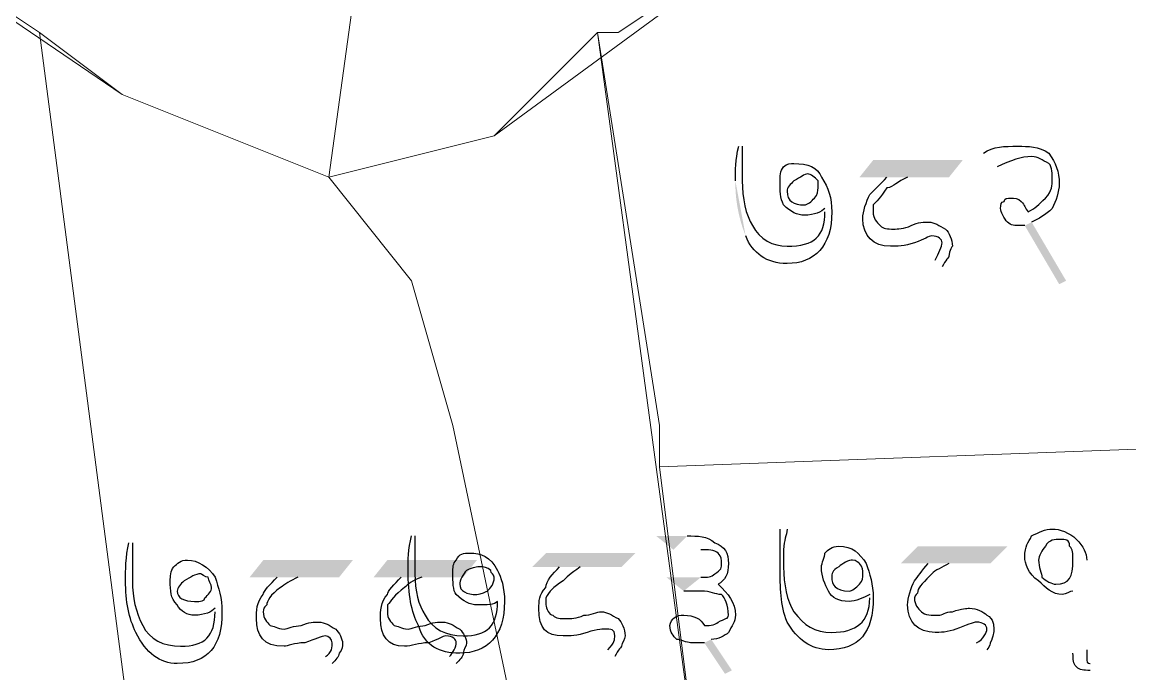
# Model space of a CAD drawing. Header units: metres. Extents: x 345912 to 349030, y 3061206 to 3061792.
# Drawn here: x 346047.83 to 346064.16, y 3061341.3 to 3061350.9 of the extents above; entities that cross this region are included whole.
import ezdxf

# ---------------------------------------------------------------- set-up
doc = ezdxf.new("R2010")
doc.units = ezdxf.units.M
doc.header["$MEASUREMENT"] = 0
doc.layers.add('PDF5_Geometry', color=7, linetype='Continuous')
doc.layers.add('PDF5_Solid Fills', color=7, linetype='Continuous')

msp = doc.modelspace()

# ---------------------------------------------------------------- hatches: boundary and pattern name
at = {"layer": 'PDF5_Solid Fills', "transparency": 33554559}
h = msp.add_hatch(color=256, dxfattribs=at)
h.paths.add_polyline_path([(346058.34174, 3061348.56604, 0.09913524), (346058.49414, 3061347.75324)], flags=0)
h.paths.add_polyline_path([(346058.39254, 3061349.07404), (346058.44334, 3061349.07404)], flags=0)
h.paths.add_polyline_path([(346059.66254, 3061348.10884), (346059.66254, 3061348.15964)], flags=0)
h.paths.add_polyline_path([(346060.57694, 3061348.61684), (346060.17054, 3061348.61684), (346060.37374, 3061348.87084), (346061.69454, 3061348.87084), (346061.49134, 3061348.61684), (346060.88174, 3061348.61684)], flags=0)
h.paths.add_polyline_path([(346061.38974, 3061347.29604), (346061.28814, 3061347.39764)], flags=0)
h.paths.add_polyline_path([(346062.20254, 3061348.76924), (346061.99934, 3061348.97244)], flags=0)
h.paths.add_polyline_path([(346062.71054, 3061347.95644), (346063.21854, 3061347.09284), (346063.11694, 3061347.04204), (346062.60894, 3061347.90564)], flags=0)
h = msp.add_hatch(color=256, dxfattribs=at)
h.paths.add_polyline_path([(346053.56654, 3061343.33365), (346053.61734, 3061343.33365)], flags=0)
h.paths.add_polyline_path([(346054.83654, 3061342.36845), (346054.83654, 3061342.36845)], flags=0)
h.paths.add_polyline_path([(346055.75094, 3061342.87645), (346055.34454, 3061342.87645), (346055.54774, 3061343.07965), (346056.86854, 3061343.07965), (346056.66534, 3061342.87645), (346056.05574, 3061342.87645)], flags=0)
h.paths.add_polyline_path([(346056.56374, 3061341.55565), (346056.46214, 3061341.65725)], flags=0)
h.paths.add_polyline_path([(346057.42734, 3061343.13045), (346057.17334, 3061343.33365), (346057.63054, 3061343.33365)], flags=0)
h.paths.add_polyline_path([(346057.98614, 3061341.80965), (346058.29094, 3061341.35245), (346058.18934, 3061341.30165), (346057.88454, 3061341.75885)], flags=0)
h.paths.add_polyline_path([(346057.57974, 3061342.52085), (346057.32574, 3061342.72405), (346057.83374, 3061342.72405)], flags=0)
h = msp.add_hatch(color=256, dxfattribs=at)
h.paths.add_polyline_path([(346059.00214, 3061343.43525), (346059.10374, 3061343.43525)], flags=0)
h.paths.add_polyline_path([(346060.32294, 3061342.41925), (346060.32294, 3061342.47005)], flags=0)
h.paths.add_polyline_path([(346061.18654, 3061342.92725), (346060.78014, 3061342.92725), (346061.03414, 3061343.18125), (346062.35494, 3061343.18125), (346062.10094, 3061342.92725), (346061.49134, 3061342.92725)], flags=0)
h.paths.add_polyline_path([(346062.05014, 3061341.65725), (346061.89774, 3061341.75885)], flags=0)
h.paths.add_polyline_path([(346063.52334, 3061342.97805), (346063.52334, 3061341.65725)], flags=0)
h.paths.add_polyline_path([(346063.57414, 3061341.45405), (346063.57414, 3061341.35245)], flags=0)
h = msp.add_hatch(color=256, dxfattribs=at)
h.paths.add_polyline_path([(346049.40094, 3061343.23204), (346049.45174, 3061343.23204)], flags=0)
h.paths.add_polyline_path([(346050.67094, 3061342.21604), (346050.67094, 3061342.26684)], flags=0)
h.paths.add_polyline_path([(346051.58534, 3061342.72404), (346051.17894, 3061342.72404), (346051.38214, 3061342.97804), (346052.70294, 3061342.97804), (346052.49974, 3061342.72404), (346051.89014, 3061342.72404)], flags=0)
h.paths.add_polyline_path([(346052.39814, 3061341.45404), (346052.29654, 3061341.55564)], flags=0)
h.paths.add_polyline_path([(346053.41414, 3061342.72404), (346053.00774, 3061342.72404), (346053.21094, 3061342.97804), (346054.53174, 3061342.97804), (346054.32854, 3061342.72404), (346053.71894, 3061342.72404)], flags=0)
h.paths.add_polyline_path([(346054.22694, 3061341.45404), (346054.12534, 3061341.55564)], flags=0)

# ---------------------------------------------------------------- linework, layer by layer
at = {"layer": 'PDF5_Geometry', "lineweight": 9}
for points in [[(346046.25134, 3061383.36403), (346053.26174, 3061377.87764), (346055.09054, 3061376.04884), (346054.78574, 3061362.94243), (346053.56653, 3061357.45604), (346052.34733, 3061348.61683), (346049.29933, 3061349.83604), (346041.67933, 3061355.01764), (346040.46013, 3061361.72324), (346039.85054, 3061369.64803), (346041.67933, 3061377.26803), (346042.28894, 3061382.44963), (346042.89854, 3061385.49764)], [(346046.25134, 3061383.36403), (346053.26174, 3061377.87764), (346055.09054, 3061376.04884), (346054.78574, 3061362.94243), (346053.56653, 3061357.45604), (346052.34733, 3061348.61683), (346049.29933, 3061349.83604), (346041.67933, 3061355.01764), (346040.46013, 3061361.72324), (346039.85054, 3061369.64803), (346041.67933, 3061377.26803), (346042.28894, 3061382.44963), (346042.89854, 3061385.49764)], [(346070.63534, 3061363.24724), (346065.45373, 3061357.45604), (346064.23455, 3061356.54164), (346059.35774, 3061352.57925), (346054.78574, 3061349.22645), (346052.34733, 3061348.61683), (346053.56653, 3061357.45604), (346054.78574, 3061362.94243), (346059.35774, 3061363.55205), (346066.36814, 3061363.55205)], [(346070.63534, 3061363.24724), (346065.45373, 3061357.45604), (346064.23455, 3061356.54164), (346059.35774, 3061352.57925), (346054.78574, 3061349.22645), (346052.34733, 3061348.61683), (346053.56653, 3061357.45604), (346054.78574, 3061362.94243), (346059.35774, 3061363.55205), (346066.36814, 3061363.55205)], [(346056.61454, 3061350.75044), (346059.35774, 3061352.57925), (346064.23455, 3061356.54164), (346065.45373, 3061345.26403), (346065.45373, 3061344.95925), (346065.45373, 3061344.65444), (346057.22414, 3061344.34963), (346057.22414, 3061344.65444), (346057.22414, 3061344.95925), (346056.30974, 3061350.75044)], [(346056.61454, 3061350.75044), (346059.35774, 3061352.57925), (346064.23455, 3061356.54164), (346065.45373, 3061345.26403), (346065.45373, 3061344.95925), (346065.45373, 3061344.65444), (346057.22414, 3061344.34963), (346057.22414, 3061344.65444), (346057.22414, 3061344.95925), (346056.30974, 3061350.75044)], [(346049.90894, 3061336.72963), (346042.89854, 3061335.81523), (346040.76494, 3061354.40803), (346041.67933, 3061355.01764), (346048.08013, 3061350.75044)], [(346049.90894, 3061336.72963), (346042.89854, 3061335.81523), (346040.76494, 3061354.40803), (346041.67933, 3061355.01764), (346048.08013, 3061350.75044)], [(346052.34733, 3061348.61683), (346053.56653, 3061347.09284), (346054.17614, 3061344.95925), (346055.39534, 3061339.16803), (346055.70013, 3061337.64403), (346055.70013, 3061337.33925), (346049.90894, 3061336.72963), (346048.08013, 3061350.75044), (346049.29933, 3061349.83604)], [(346052.34733, 3061348.61683), (346053.56653, 3061347.09284), (346054.17614, 3061344.95925), (346055.39534, 3061339.16803), (346055.70013, 3061337.64403), (346055.70013, 3061337.33925), (346049.90894, 3061336.72963), (346048.08013, 3061350.75044), (346049.29933, 3061349.83604)], [(346057.83373, 3061339.47284), (346055.39534, 3061339.16803), (346054.17614, 3061344.95925), (346053.56653, 3061347.09284), (346052.34733, 3061348.61683), (346054.78574, 3061349.22645), (346056.30974, 3061350.75044)], [(346057.83373, 3061339.47284), (346055.39534, 3061339.16803), (346054.17614, 3061344.95925), (346053.56653, 3061347.09284), (346052.34733, 3061348.61683), (346054.78574, 3061349.22645), (346056.30974, 3061350.75044)], [(346065.75854, 3061340.38724), (346060.88174, 3061339.77764), (346057.83373, 3061339.47284), (346057.22414, 3061344.34963), (346065.45373, 3061344.65444)], [(346065.75854, 3061340.38724), (346060.88174, 3061339.77764), (346057.83373, 3061339.47284), (346057.22414, 3061344.34963), (346065.45373, 3061344.65444)]]:
    msp.add_lwpolyline(points, close=True, dxfattribs=at)
at = {"layer": 'PDF5_Geometry', "lineweight": 25}
for points in [[(346058.34174, 3061348.56604), (346058.34174, 3061348.71844), (346058.34174, 3061348.87084), (346058.39254, 3061349.07404)], [(346058.44334, 3061349.07404), (346058.44334, 3061349.02324), (346058.44334, 3061348.92164), (346058.44334, 3061348.82004)], [(346061.99934, 3061348.97244), (346062.15174, 3061349.07404), (346062.30414, 3061349.07404), (346062.50734, 3061349.07404)], [(346062.50734, 3061349.07404), (346062.65974, 3061349.07404), (346062.81214, 3061349.07404), (346062.96454, 3061348.97244)], [(346062.71054, 3061348.92164), (346062.55814, 3061348.92164), (346062.40574, 3061348.87084), (346062.20254, 3061348.76924)], [(346062.96454, 3061348.82004), (346062.86294, 3061348.87084), (346062.81214, 3061348.92164), (346062.71054, 3061348.92164)], [(346062.96454, 3061348.97244), (346063.06614, 3061348.82004), (346063.11694, 3061348.71844), (346063.11694, 3061348.51524)], [(346058.44334, 3061348.82004), (346058.44334, 3061348.71844), (346058.44334, 3061348.61684), (346058.44334, 3061348.56604)], [(346059.00214, 3061348.56604), (346059.00214, 3061348.61684), (346059.00214, 3061348.71844), (346059.05294, 3061348.76924)], [(346059.05294, 3061348.76924), (346059.10374, 3061348.82004), (346059.15454, 3061348.82004), (346059.20534, 3061348.82004)], [(346059.20534, 3061348.82004), (346059.40854, 3061348.82004), (346059.56094, 3061348.76924), (346059.61174, 3061348.61684)], [(346063.01534, 3061348.56604), (346063.01534, 3061348.66764), (346063.01534, 3061348.76924), (346062.96454, 3061348.82004)], [(346058.44334, 3061348.56604), (346058.44334, 3061348.31204), (346058.49414, 3061348.05804), (346058.59574, 3061347.90564)], [(346059.05294, 3061348.21044), (346059.00214, 3061348.31204), (346059.00214, 3061348.41364), (346059.00214, 3061348.56604)], [(346059.20534, 3061348.56604), (346059.15454, 3061348.51524), (346059.10374, 3061348.46444), (346059.10374, 3061348.41364)], [(346059.40854, 3061348.66764), (346059.35774, 3061348.66764), (346059.30694, 3061348.61684), (346059.20534, 3061348.56604)], [(346059.56094, 3061348.56604), (346059.51014, 3061348.61684), (346059.45934, 3061348.66764), (346059.40854, 3061348.66764)], [(346059.56094, 3061348.46444), (346059.56094, 3061348.51524), (346059.56094, 3061348.56604), (346059.56094, 3061348.56604)], [(346059.61174, 3061348.61684), (346059.71334, 3061348.46444), (346059.76414, 3061348.31204), (346059.76414, 3061348.10884)], [(346060.32294, 3061348.36284), (346060.37374, 3061348.41364), (346060.47534, 3061348.51524), (346060.57694, 3061348.61684)], [(346060.88174, 3061348.61684), (346060.72934, 3061348.56604), (346060.67854, 3061348.46444), (346060.57694, 3061348.46444)], [(346062.91374, 3061348.31204), (346063.01534, 3061348.41364), (346063.01534, 3061348.51524), (346063.01534, 3061348.56604)], [(346059.10374, 3061348.41364), (346059.10374, 3061348.26124), (346059.20534, 3061348.21044), (346059.35774, 3061348.21044)], [(346059.51014, 3061348.31204), (346059.56094, 3061348.36284), (346059.56094, 3061348.41364), (346059.56094, 3061348.46444)], [(346060.57694, 3061348.46444), (346060.47534, 3061348.31204), (346060.42454, 3061348.26124), (346060.37374, 3061348.21044)], [(346063.11694, 3061348.51524), (346063.11694, 3061348.41364), (346063.06614, 3061348.26124), (346063.01534, 3061348.15964)], [(346059.35774, 3061348.05804), (346059.25614, 3061348.05804), (346059.15454, 3061348.10884), (346059.05294, 3061348.21044)], [(346059.35774, 3061348.21044), (346059.40854, 3061348.21044), (346059.45934, 3061348.26124), (346059.51014, 3061348.31204)], [(346060.22134, 3061348.00724), (346060.22134, 3061348.10884), (346060.27214, 3061348.26124), (346060.32294, 3061348.36284)], [(346060.37374, 3061348.21044), (346060.37374, 3061348.15964), (346060.37374, 3061348.15964), (346060.37374, 3061348.10884)], [(346062.25334, 3061348.15964), (346062.25334, 3061348.21044), (346062.25334, 3061348.26124), (346062.30414, 3061348.26124)], [(346062.30414, 3061348.26124), (346062.30414, 3061348.31204), (346062.35494, 3061348.31204), (346062.40574, 3061348.31204)], [(346062.40574, 3061348.31204), (346062.45654, 3061348.31204), (346062.50734, 3061348.31204), (346062.55814, 3061348.26124)], [(346062.55814, 3061348.26124), (346062.60894, 3061348.21044), (346062.60894, 3061348.15964), (346062.65974, 3061348.10884)], [(346062.65974, 3061348.10884), (346062.76134, 3061348.15964), (346062.81214, 3061348.21044), (346062.91374, 3061348.31204)], [(346059.76414, 3061348.10884), (346059.76414, 3061347.60084), (346059.51014, 3061347.34684), (346059.10374, 3061347.34684)], [(346059.10374, 3061347.60084), (346059.51014, 3061347.60084), (346059.66254, 3061347.75324), (346059.66254, 3061348.10884)], [(346059.66254, 3061348.15964), (346059.61174, 3061348.10884), (346059.51014, 3061348.05804), (346059.35774, 3061348.05804)], [(346060.37374, 3061348.10884), (346060.37374, 3061348.00724), (346060.42454, 3061347.95644), (346060.47534, 3061347.90564)], [(346062.35494, 3061347.95644), (346062.30414, 3061348.00724), (346062.25334, 3061348.10884), (346062.25334, 3061348.15964)], [(346063.01534, 3061348.15964), (346062.91374, 3061348.05804), (346062.81214, 3061348.00724), (346062.71054, 3061347.95644)], [(346058.59574, 3061347.90564), (346058.69734, 3061347.70244), (346058.90054, 3061347.60084), (346059.10374, 3061347.60084)], [(346060.62774, 3061347.60084), (346060.37374, 3061347.60084), (346060.22134, 3061347.75324), (346060.22134, 3061348.00724)], [(346060.47534, 3061347.90564), (346060.52614, 3061347.85484), (346060.57694, 3061347.85484), (346060.67854, 3061347.85484)], [(346060.67854, 3061347.85484), (346060.72934, 3061347.85484), (346060.83094, 3061347.85484), (346060.93254, 3061347.90564)], [(346060.93254, 3061347.90564), (346061.03414, 3061347.95644), (346061.13574, 3061347.95644), (346061.18654, 3061347.95644)], [(346061.18654, 3061347.95644), (346061.28814, 3061347.95644), (346061.33894, 3061347.90564), (346061.44054, 3061347.85484)], [(346062.55814, 3061347.90564), (346062.45654, 3061347.90564), (346062.40574, 3061347.90564), (346062.35494, 3061347.95644)], [(346062.60894, 3061347.90564), (346062.60894, 3061347.90564), (346062.55814, 3061347.90564), (346062.55814, 3061347.90564)], [(346059.10374, 3061347.34684), (346058.79894, 3061347.34684), (346058.59574, 3061347.49924), (346058.49414, 3061347.75324)], [(346061.23734, 3061347.75324), (346061.18654, 3061347.75324), (346061.13574, 3061347.70244), (346060.98334, 3061347.65164)], [(346061.38974, 3061347.65164), (346061.38974, 3061347.70244), (346061.33894, 3061347.75324), (346061.23734, 3061347.75324)], [(346061.44054, 3061347.85484), (346061.49134, 3061347.80404), (346061.54214, 3061347.70244), (346061.54214, 3061347.60084)], [(346060.98334, 3061347.65164), (346060.83094, 3061347.60084), (346060.72934, 3061347.60084), (346060.62774, 3061347.60084)], [(346061.28814, 3061347.39764), (346061.33894, 3061347.49924), (346061.38974, 3061347.60084), (346061.38974, 3061347.65164)], [(346061.54214, 3061347.60084), (346061.54214, 3061347.60084), (346061.49134, 3061347.55004), (346061.49134, 3061347.44844)], [(346061.49134, 3061347.44844), (346061.49134, 3061347.44844), (346061.44054, 3061347.39764), (346061.38974, 3061347.29604)], [(346053.51574, 3061342.82565), (346053.51574, 3061342.97805), (346053.51574, 3061343.13045), (346053.56654, 3061343.33365)], [(346053.61734, 3061343.33365), (346053.61734, 3061343.28285), (346053.61734, 3061343.18125), (346053.61734, 3061343.07965)], [(346057.63054, 3061343.33365), (346057.78294, 3061343.33365), (346057.93534, 3061343.33365), (346058.03694, 3061343.23205)], [(346059.00214, 3061342.87645), (346059.00214, 3061343.02885), (346059.00214, 3061343.23205), (346059.00214, 3061343.43525)], [(346059.10374, 3061343.43525), (346059.10374, 3061343.33365), (346059.05294, 3061343.28285), (346059.05294, 3061343.13045)], [(346062.60894, 3061343.02885), (346062.60894, 3061343.18125), (346062.65974, 3061343.23205), (346062.71054, 3061343.33365)], [(346062.71054, 3061343.33365), (346062.81214, 3061343.38445), (346062.91374, 3061343.43525), (346063.01534, 3061343.43525)], [(346063.01534, 3061343.43525), (346063.11694, 3061343.43525), (346063.26934, 3061343.38445), (346063.37094, 3061343.28285)], [(346049.35014, 3061342.67324), (346049.35014, 3061342.82564), (346049.35014, 3061343.02884), (346049.40094, 3061343.23204)], [(346049.45174, 3061343.23204), (346049.45174, 3061343.13044), (346049.45174, 3061343.07964), (346049.45174, 3061342.92724)], [(346058.03694, 3061343.23205), (346058.18934, 3061343.18125), (346058.24014, 3061343.07965), (346058.24014, 3061342.92725)], [(346059.66254, 3061343.07965), (346059.71334, 3061343.13045), (346059.76414, 3061343.18125), (346059.86574, 3061343.18125)], [(346059.86574, 3061343.18125), (346060.06894, 3061343.18125), (346060.17054, 3061343.07965), (346060.27214, 3061342.92725)], [(346062.91374, 3061343.18125), (346062.86294, 3061343.13045), (346062.81214, 3061343.02885), (346062.81214, 3061342.97805)], [(346063.11694, 3061343.28285), (346063.06614, 3061343.28285), (346062.96454, 3061343.28285), (346062.91374, 3061343.18125)], [(346063.26934, 3061343.18125), (346063.26934, 3061343.28285), (346063.21854, 3061343.28285), (346063.11694, 3061343.28285)], [(346063.32014, 3061342.97805), (346063.32014, 3061343.07965), (346063.32014, 3061343.13045), (346063.26934, 3061343.18125)], [(346063.37094, 3061343.28285), (346063.47254, 3061343.18125), (346063.52334, 3061343.07965), (346063.52334, 3061342.97805)], [(346053.61734, 3061343.07965), (346053.61734, 3061342.92725), (346053.61734, 3061342.87645), (346053.61734, 3061342.77485)], [(346054.22694, 3061342.97805), (346054.27774, 3061343.07965), (346054.32854, 3061343.07965), (346054.43014, 3061343.07965)], [(346054.43014, 3061343.07965), (346054.58254, 3061343.07965), (346054.73494, 3061343.02885), (346054.83654, 3061342.82565)], [(346058.08774, 3061343.07965), (346058.03694, 3061343.13045), (346057.93534, 3061343.13045), (346057.83374, 3061343.13045)], [(346058.13854, 3061342.92725), (346058.13854, 3061342.97805), (346058.13854, 3061343.02885), (346058.08774, 3061343.07965)], [(346059.05294, 3061343.13045), (346059.05294, 3061343.02885), (346059.05294, 3061342.92725), (346059.05294, 3061342.87645)], [(346059.61174, 3061342.87645), (346059.61174, 3061342.92725), (346059.66254, 3061343.02885), (346059.66254, 3061343.07965)], [(346062.81214, 3061342.67325), (346062.65974, 3061342.77485), (346062.60894, 3061342.92725), (346062.60894, 3061343.02885)], [(346049.45174, 3061342.92724), (346049.45174, 3061342.82564), (346049.45174, 3061342.72404), (346049.45174, 3061342.67324)], [(346050.01054, 3061342.67324), (346050.01054, 3061342.72404), (346050.01054, 3061342.82564), (346050.06134, 3061342.87644)], [(346050.06134, 3061342.87644), (346050.11214, 3061342.92724), (346050.16294, 3061342.97804), (346050.26454, 3061342.97804)], [(346050.26454, 3061342.97804), (346050.41694, 3061342.97804), (346050.56934, 3061342.87644), (346050.67094, 3061342.72404)], [(346053.66814, 3061342.01285), (346053.56654, 3061342.21605), (346053.51574, 3061342.47005), (346053.51574, 3061342.82565)], [(346054.17614, 3061342.77485), (346054.17614, 3061342.87645), (346054.17614, 3061342.92725), (346054.22694, 3061342.97805)], [(346054.37934, 3061342.82565), (346054.32854, 3061342.77485), (346054.27774, 3061342.67325), (346054.27774, 3061342.62245)], [(346054.58254, 3061342.87645), (346054.53174, 3061342.87645), (346054.48094, 3061342.87645), (346054.37934, 3061342.82565)], [(346054.73494, 3061342.82565), (346054.68414, 3061342.87645), (346054.63334, 3061342.87645), (346054.58254, 3061342.87645)], [(346054.78574, 3061342.72405), (346054.78574, 3061342.77485), (346054.73494, 3061342.77485), (346054.73494, 3061342.82565)], [(346054.83654, 3061342.82565), (346054.88734, 3061342.72405), (346054.93814, 3061342.57165), (346054.93814, 3061342.36845)], [(346055.54774, 3061342.57165), (346055.54774, 3061342.67325), (346055.64934, 3061342.77485), (346055.75094, 3061342.87645)], [(346056.05574, 3061342.87645), (346055.90334, 3061342.77485), (346055.85254, 3061342.72405), (346055.80174, 3061342.67325)], [(346058.03694, 3061342.77485), (346058.13854, 3061342.82565), (346058.13854, 3061342.87645), (346058.13854, 3061342.92725)], [(346058.24014, 3061342.92725), (346058.24014, 3061342.77485), (346058.18934, 3061342.67325), (346058.08774, 3061342.62245)], [(346059.10374, 3061342.06365), (346059.00214, 3061342.31765), (346059.00214, 3061342.57165), (346059.00214, 3061342.87645)], [(346059.05294, 3061342.87645), (346059.05294, 3061342.62245), (346059.10374, 3061342.36845), (346059.20534, 3061342.21605)], [(346059.71334, 3061342.52085), (346059.66254, 3061342.62245), (346059.61174, 3061342.72405), (346059.61174, 3061342.87645)], [(346059.86574, 3061342.87645), (346059.76414, 3061342.82565), (346059.76414, 3061342.77485), (346059.76414, 3061342.72405)], [(346060.06894, 3061342.97805), (346060.01814, 3061342.97805), (346059.91654, 3061342.92725), (346059.86574, 3061342.87645)], [(346060.17054, 3061342.92725), (346060.17054, 3061342.92725), (346060.11974, 3061342.97805), (346060.06894, 3061342.97805)], [(346060.22134, 3061342.77485), (346060.22134, 3061342.82565), (346060.22134, 3061342.87645), (346060.17054, 3061342.92725)], [(346060.27214, 3061342.92725), (346060.32294, 3061342.77485), (346060.37374, 3061342.62245), (346060.37374, 3061342.41925)], [(346060.98334, 3061342.67325), (346061.03414, 3061342.72405), (346061.08494, 3061342.82565), (346061.18654, 3061342.92725)], [(346061.49134, 3061342.92725), (346061.38974, 3061342.87645), (346061.28814, 3061342.82565), (346061.23734, 3061342.77485)], [(346062.81214, 3061342.97805), (346062.81214, 3061342.87645), (346062.86294, 3061342.77485), (346062.86294, 3061342.72405)], [(346063.06614, 3061342.62245), (346063.26934, 3061342.62245), (346063.32014, 3061342.72405), (346063.32014, 3061342.97805)], [(346049.50254, 3061341.91124), (346049.40094, 3061342.11444), (346049.35014, 3061342.36844), (346049.35014, 3061342.67324)], [(346049.45174, 3061342.67324), (346049.45174, 3061342.41924), (346049.50254, 3061342.21604), (346049.60414, 3061342.01284)], [(346050.11214, 3061342.31764), (346050.01054, 3061342.41924), (346050.01054, 3061342.52084), (346050.01054, 3061342.67324)], [(346050.21374, 3061342.67324), (346050.16294, 3061342.62244), (346050.11214, 3061342.57164), (346050.11214, 3061342.52084)], [(346050.46774, 3061342.77484), (346050.36614, 3061342.77484), (346050.31534, 3061342.72404), (346050.21374, 3061342.67324)], [(346050.56934, 3061342.72404), (346050.51854, 3061342.72404), (346050.46774, 3061342.77484), (346050.46774, 3061342.77484)], [(346050.62014, 3061342.57164), (346050.62014, 3061342.62244), (346050.56934, 3061342.67324), (346050.56934, 3061342.72404)], [(346050.67094, 3061342.72404), (346050.72174, 3061342.57164), (346050.77254, 3061342.41924), (346050.77254, 3061342.21604)], [(346051.38214, 3061342.47004), (346051.38214, 3061342.52084), (346051.48374, 3061342.62244), (346051.58534, 3061342.72404)], [(346051.89014, 3061342.72404), (346051.78854, 3061342.67324), (346051.68694, 3061342.62244), (346051.63614, 3061342.57164)], [(346053.21094, 3061342.47004), (346053.21094, 3061342.52084), (346053.31254, 3061342.62244), (346053.41414, 3061342.72404)], [(346053.71894, 3061342.72404), (346053.56654, 3061342.67324), (346053.51574, 3061342.62244), (346053.46494, 3061342.57164)], [(346053.61734, 3061342.77485), (346053.61734, 3061342.52085), (346053.66814, 3061342.31765), (346053.76974, 3061342.16525)], [(346054.22694, 3061342.47005), (346054.17614, 3061342.52085), (346054.17614, 3061342.67325), (346054.17614, 3061342.77485)], [(346054.68414, 3061342.52085), (346054.73494, 3061342.57165), (346054.78574, 3061342.62245), (346054.78574, 3061342.72405)], [(346055.80174, 3061342.67325), (346055.64934, 3061342.57165), (346055.59854, 3061342.52085), (346055.54774, 3061342.41925)], [(346057.83374, 3061342.72405), (346057.93534, 3061342.72405), (346057.98614, 3061342.72405), (346058.03694, 3061342.77485)], [(346059.76414, 3061342.72405), (346059.76414, 3061342.62245), (346059.81494, 3061342.52085), (346060.01814, 3061342.52085)], [(346060.17054, 3061342.62245), (346060.22134, 3061342.67325), (346060.22134, 3061342.72405), (346060.22134, 3061342.77485)], [(346060.88174, 3061342.31765), (346060.88174, 3061342.41925), (346060.93254, 3061342.57165), (346060.98334, 3061342.67325)], [(346061.23734, 3061342.77485), (346061.13574, 3061342.67325), (346061.03414, 3061342.57165), (346061.03414, 3061342.52085)], [(346063.16774, 3061342.47005), (346063.01534, 3061342.47005), (346062.91374, 3061342.57165), (346062.81214, 3061342.67325)], [(346062.86294, 3061342.72405), (346062.91374, 3061342.67325), (346063.01534, 3061342.62245), (346063.06614, 3061342.62245)], [(346050.11214, 3061342.52084), (346050.11214, 3061342.41924), (346050.21374, 3061342.36844), (346050.36614, 3061342.36844)], [(346050.51854, 3061342.41924), (346050.56934, 3061342.47004), (346050.62014, 3061342.52084), (346050.62014, 3061342.57164)], [(346051.63614, 3061342.57164), (346051.48374, 3061342.47004), (346051.43294, 3061342.36844), (346051.43294, 3061342.31764)], [(346053.46494, 3061342.57164), (346053.31254, 3061342.47004), (346053.26174, 3061342.36844), (346053.21094, 3061342.31764)], [(346054.27774, 3061342.62245), (346054.27774, 3061342.52085), (346054.37934, 3061342.47005), (346054.53174, 3061342.47005)], [(346054.53174, 3061342.47005), (346054.58254, 3061342.47005), (346054.68414, 3061342.52085), (346054.68414, 3061342.52085)], [(346055.44614, 3061342.26685), (346055.44614, 3061342.36845), (346055.44614, 3061342.47005), (346055.54774, 3061342.57165)], [(346057.73214, 3061342.52085), (346057.68134, 3061342.52085), (346057.63054, 3061342.52085), (346057.57974, 3061342.52085)], [(346057.83374, 3061342.52085), (346057.78294, 3061342.52085), (346057.78294, 3061342.52085), (346057.73214, 3061342.52085)], [(346058.13854, 3061342.47005), (346058.03694, 3061342.47005), (346057.98614, 3061342.52085), (346057.83374, 3061342.52085)], [(346058.08774, 3061342.62245), (346058.24014, 3061342.47005), (346058.34174, 3061342.36845), (346058.34174, 3061342.16525)], [(346060.01814, 3061342.36845), (346059.86574, 3061342.36845), (346059.76414, 3061342.41925), (346059.71334, 3061342.52085)], [(346060.01814, 3061342.52085), (346060.06894, 3061342.52085), (346060.11974, 3061342.57165), (346060.17054, 3061342.62245)], [(346061.03414, 3061342.52085), (346061.03414, 3061342.47005), (346060.98334, 3061342.47005), (346060.98334, 3061342.41925)], [(346063.32014, 3061342.52085), (346063.26934, 3061342.52085), (346063.21854, 3061342.47005), (346063.16774, 3061342.47005)], [(346050.36614, 3061342.36844), (346050.46774, 3061342.36844), (346050.51854, 3061342.36844), (346050.51854, 3061342.41924)], [(346051.28054, 3061342.11444), (346051.28054, 3061342.21604), (346051.28054, 3061342.36844), (346051.38214, 3061342.47004)], [(346053.10934, 3061342.11444), (346053.10934, 3061342.21604), (346053.10934, 3061342.36844), (346053.21094, 3061342.47004)], [(346054.53174, 3061342.31765), (346054.43014, 3061342.31765), (346054.32854, 3061342.36845), (346054.22694, 3061342.47005)], [(346054.93814, 3061342.36845), (346054.93814, 3061341.86045), (346054.68414, 3061341.60645), (346054.27774, 3061341.60645)], [(346054.32854, 3061341.86045), (346054.68414, 3061341.86045), (346054.83654, 3061342.01285), (346054.83654, 3061342.36845)], [(346054.83654, 3061342.36845), (346054.78574, 3061342.31765), (346054.68414, 3061342.31765), (346054.53174, 3061342.31765)], [(346055.54774, 3061342.41925), (346055.54774, 3061342.41925), (346055.54774, 3061342.36845), (346055.54774, 3061342.31765)], [(346058.24014, 3061342.16525), (346058.24014, 3061342.31765), (346058.18934, 3061342.41925), (346058.13854, 3061342.47005)], [(346060.37374, 3061342.41925), (346060.37374, 3061341.91125), (346060.17054, 3061341.65725), (346059.71334, 3061341.65725)], [(346059.76414, 3061341.91125), (346060.11974, 3061341.91125), (346060.32294, 3061342.06365), (346060.32294, 3061342.41925)], [(346060.32294, 3061342.47005), (346060.22134, 3061342.41925), (346060.11974, 3061342.36845), (346060.01814, 3061342.36845)], [(346060.98334, 3061342.41925), (346060.98334, 3061342.31765), (346061.03414, 3061342.26685), (346061.08494, 3061342.21605)], [(346050.36614, 3061342.16524), (346050.26454, 3061342.16524), (346050.16294, 3061342.21604), (346050.11214, 3061342.31764)], [(346050.77254, 3061342.21604), (346050.77254, 3061341.70804), (346050.56934, 3061341.45404), (346050.11214, 3061341.45404)], [(346050.16294, 3061341.70804), (346050.51854, 3061341.70804), (346050.67094, 3061341.86044), (346050.67094, 3061342.21604)], [(346050.67094, 3061342.26684), (346050.62014, 3061342.21604), (346050.51854, 3061342.16524), (346050.36614, 3061342.16524)], [(346051.43294, 3061342.31764), (346051.38214, 3061342.26684), (346051.38214, 3061342.26684), (346051.38214, 3061342.21604)], [(346051.38214, 3061342.21604), (346051.38214, 3061342.11444), (346051.43294, 3061342.06364), (346051.48374, 3061342.01284)], [(346053.21094, 3061342.31764), (346053.21094, 3061342.26684), (346053.21094, 3061342.26684), (346053.21094, 3061342.21604)], [(346053.21094, 3061342.21604), (346053.21094, 3061342.11444), (346053.26174, 3061342.06364), (346053.31254, 3061342.01284)], [(346053.76974, 3061342.16525), (346053.87134, 3061341.96205), (346054.07454, 3061341.86045), (346054.32854, 3061341.86045)], [(346055.80174, 3061341.86045), (346055.54774, 3061341.86045), (346055.44614, 3061341.96205), (346055.44614, 3061342.26685)], [(346055.54774, 3061342.31765), (346055.54774, 3061342.26685), (346055.59854, 3061342.16525), (346055.64934, 3061342.16525)], [(346055.64934, 3061342.16525), (346055.70014, 3061342.11445), (346055.75094, 3061342.11445), (346055.85254, 3061342.11445)], [(346055.85254, 3061342.11445), (346055.90334, 3061342.11445), (346056.00494, 3061342.11445), (346056.10654, 3061342.16525)], [(346056.10654, 3061342.16525), (346056.20814, 3061342.16525), (346056.30974, 3061342.21605), (346056.36054, 3061342.21605)], [(346056.36054, 3061342.21605), (346056.46214, 3061342.21605), (346056.51294, 3061342.16525), (346056.61454, 3061342.11445)], [(346057.42734, 3061342.11445), (346057.47814, 3061342.16525), (346057.52894, 3061342.16525), (346057.57974, 3061342.16525)], [(346057.57974, 3061342.16525), (346057.73214, 3061342.16525), (346057.83374, 3061342.11445), (346057.88454, 3061342.01285)], [(346058.08774, 3061342.06365), (346058.18934, 3061342.11445), (346058.24014, 3061342.11445), (346058.24014, 3061342.16525)], [(346058.34174, 3061342.16525), (346058.34174, 3061342.06365), (346058.29094, 3061342.01285), (346058.24014, 3061341.91125)], [(346059.20534, 3061342.21605), (346059.35774, 3061342.01285), (346059.51014, 3061341.91125), (346059.76414, 3061341.91125)], [(346061.28814, 3061341.91125), (346061.03414, 3061341.91125), (346060.88174, 3061342.06365), (346060.88174, 3061342.31765)], [(346061.08494, 3061342.21605), (346061.13574, 3061342.16525), (346061.23734, 3061342.16525), (346061.33894, 3061342.16525)], [(346061.33894, 3061342.16525), (346061.38974, 3061342.16525), (346061.44054, 3061342.21605), (346061.54214, 3061342.21605)], [(346061.54214, 3061342.21605), (346061.69454, 3061342.26685), (346061.74534, 3061342.26685), (346061.79614, 3061342.26685)], [(346061.79614, 3061342.26685), (346061.89774, 3061342.26685), (346061.99934, 3061342.21605), (346062.05014, 3061342.16525)], [(346062.05014, 3061342.16525), (346062.15174, 3061342.11445), (346062.15174, 3061342.01285), (346062.15174, 3061341.96205)], [(346049.60414, 3061342.01284), (346049.70574, 3061341.80964), (346049.90894, 3061341.70804), (346050.16294, 3061341.70804)], [(346051.68694, 3061341.70804), (346051.38214, 3061341.70804), (346051.28054, 3061341.86044), (346051.28054, 3061342.11444)], [(346051.48374, 3061342.01284), (346051.53454, 3061342.01284), (346051.58534, 3061341.96204), (346051.68694, 3061341.96204)], [(346051.68694, 3061341.96204), (346051.73774, 3061341.96204), (346051.83934, 3061342.01284), (346051.94094, 3061342.01284)], [(346051.94094, 3061342.01284), (346052.04254, 3061342.06364), (346052.14414, 3061342.06364), (346052.19494, 3061342.06364)], [(346052.19494, 3061342.06364), (346052.29654, 3061342.06364), (346052.34734, 3061342.01284), (346052.44894, 3061341.96204)], [(346053.46494, 3061341.70804), (346053.21094, 3061341.70804), (346053.10934, 3061341.86044), (346053.10934, 3061342.11444)], [(346053.31254, 3061342.01284), (346053.36334, 3061342.01284), (346053.41414, 3061341.96204), (346053.51574, 3061341.96204)], [(346053.51574, 3061341.96204), (346053.56654, 3061341.96204), (346053.66814, 3061342.01284), (346053.76974, 3061342.01284)], [(346054.27774, 3061341.60645), (346053.97294, 3061341.60645), (346053.76974, 3061341.70805), (346053.66814, 3061342.01285)], [(346053.76974, 3061342.01284), (346053.87134, 3061342.06364), (346053.97294, 3061342.06364), (346054.02374, 3061342.06364)], [(346054.02374, 3061342.06364), (346054.12534, 3061342.06364), (346054.17614, 3061342.01284), (346054.27774, 3061341.96204)], [(346056.61454, 3061342.11445), (346056.66534, 3061342.06365), (346056.71614, 3061341.96205), (346056.71614, 3061341.86045)], [(346057.37654, 3061342.01285), (346057.37654, 3061342.06365), (346057.42734, 3061342.11445), (346057.42734, 3061342.11445)], [(346057.47814, 3061341.80965), (346057.42734, 3061341.86045), (346057.37654, 3061341.91125), (346057.37654, 3061342.01285)], [(346057.88454, 3061342.01285), (346057.93534, 3061342.01285), (346058.03694, 3061342.01285), (346058.08774, 3061342.06365)], [(346059.71334, 3061341.65725), (346059.45934, 3061341.65725), (346059.25614, 3061341.80965), (346059.10374, 3061342.06365)], [(346061.89774, 3061342.06365), (346061.84694, 3061342.06365), (346061.74534, 3061342.01285), (346061.59294, 3061341.96205)], [(346062.05014, 3061341.96205), (346062.05014, 3061342.01285), (346061.99934, 3061342.06365), (346061.89774, 3061342.06365)], [(346050.11214, 3061341.45404), (346049.85814, 3061341.45404), (346049.65494, 3061341.60644), (346049.50254, 3061341.91124)], [(346052.29654, 3061341.86044), (346052.24574, 3061341.86044), (346052.14414, 3061341.80964), (346051.99174, 3061341.75884)], [(346052.39814, 3061341.75884), (346052.39814, 3061341.80964), (346052.34734, 3061341.86044), (346052.29654, 3061341.86044)], [(346052.44894, 3061341.96204), (346052.49974, 3061341.91124), (346052.55054, 3061341.80964), (346052.55054, 3061341.75884)], [(346054.07454, 3061341.86044), (346054.02374, 3061341.86044), (346053.97294, 3061341.80964), (346053.82054, 3061341.75884)], [(346054.22694, 3061341.75884), (346054.22694, 3061341.80964), (346054.17614, 3061341.86044), (346054.07454, 3061341.86044)], [(346054.27774, 3061341.96204), (346054.32854, 3061341.91124), (346054.37934, 3061341.80964), (346054.37934, 3061341.75884)], [(346056.15734, 3061341.91125), (346056.00494, 3061341.86045), (346055.90334, 3061341.86045), (346055.80174, 3061341.86045)], [(346056.41134, 3061341.96205), (346056.41134, 3061341.96205), (346056.30974, 3061341.96205), (346056.15734, 3061341.91125)], [(346056.56374, 3061341.86045), (346056.56374, 3061341.96205), (346056.51294, 3061341.96205), (346056.41134, 3061341.96205)], [(346056.46214, 3061341.65725), (346056.56374, 3061341.75885), (346056.56374, 3061341.80965), (346056.56374, 3061341.86045)], [(346056.71614, 3061341.86045), (346056.71614, 3061341.80965), (346056.66534, 3061341.75885), (346056.66534, 3061341.70805)], [(346058.24014, 3061341.91125), (346058.18934, 3061341.86045), (346058.08774, 3061341.80965), (346057.98614, 3061341.80965)], [(346061.59294, 3061341.96205), (346061.49134, 3061341.91125), (346061.33894, 3061341.91125), (346061.28814, 3061341.91125)], [(346061.89774, 3061341.75885), (346061.99934, 3061341.80965), (346062.05014, 3061341.91125), (346062.05014, 3061341.96205)], [(346062.15174, 3061341.96205), (346062.15174, 3061341.91125), (346062.15174, 3061341.86045), (346062.10094, 3061341.75885)], [(346051.99174, 3061341.75884), (346051.83934, 3061341.75884), (346051.73774, 3061341.70804), (346051.68694, 3061341.70804)], [(346052.29654, 3061341.55564), (346052.39814, 3061341.60644), (346052.39814, 3061341.70804), (346052.39814, 3061341.75884)], [(346052.55054, 3061341.75884), (346052.55054, 3061341.70804), (346052.55054, 3061341.65724), (346052.49974, 3061341.60644)], [(346053.82054, 3061341.75884), (346053.66814, 3061341.75884), (346053.56654, 3061341.70804), (346053.46494, 3061341.70804)], [(346054.12534, 3061341.55564), (346054.17614, 3061341.60644), (346054.22694, 3061341.70804), (346054.22694, 3061341.75884)], [(346054.37934, 3061341.75884), (346054.37934, 3061341.70804), (346054.32854, 3061341.65724), (346054.32854, 3061341.60644)], [(346056.66534, 3061341.70805), (346056.66534, 3061341.70805), (346056.61454, 3061341.65725), (346056.56374, 3061341.55565)], [(346057.68134, 3061341.75885), (346057.63054, 3061341.75885), (346057.52894, 3061341.80965), (346057.47814, 3061341.80965)], [(346057.88454, 3061341.75885), (346057.83374, 3061341.75885), (346057.78294, 3061341.75885), (346057.68134, 3061341.75885)], [(346062.10094, 3061341.75885), (346062.10094, 3061341.75885), (346062.10094, 3061341.70805), (346062.05014, 3061341.65725)], [(346052.49974, 3061341.60644), (346052.49974, 3061341.55564), (346052.44894, 3061341.50484), (346052.39814, 3061341.45404)], [(346054.32854, 3061341.60644), (346054.32854, 3061341.55564), (346054.27774, 3061341.50484), (346054.22694, 3061341.45404)], [(346063.37094, 3061341.40325), (346063.32014, 3061341.45405), (346063.32014, 3061341.50485), (346063.32014, 3061341.60645)], [(346063.52334, 3061341.65725), (346063.52334, 3061341.55565), (346063.52334, 3061341.50485), (346063.52334, 3061341.50485)], [(346063.57414, 3061341.35245), (346063.47254, 3061341.35245), (346063.42174, 3061341.35245), (346063.37094, 3061341.40325)], [(346063.52334, 3061341.50485), (346063.52334, 3061341.45405), (346063.57414, 3061341.45405), (346063.57414, 3061341.45405)]]:
    msp.add_open_spline(points, degree=3, dxfattribs=at)

doc.saveas('drawing.dxf')
